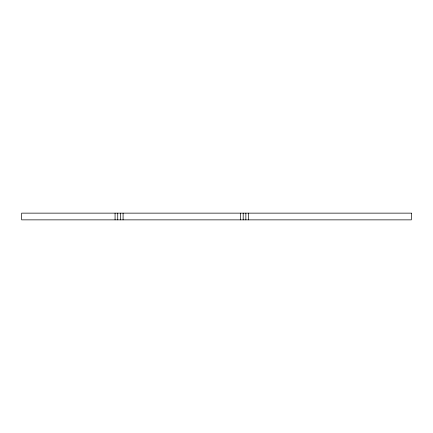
<?xml version="1.0" encoding="UTF-8"?>
<svg xmlns="http://www.w3.org/2000/svg" width="433" height="433" viewBox="0 0 433 433"><rect width="100%" height="100%" fill="white"/><g stroke="black" fill="none" stroke-linecap="round" stroke-linejoin="round"><path stroke-width="0.65" d="M248.531 213.139L248.531 219.861M245.863 213.139L245.863 219.861M243.194 213.139L243.194 219.861M240.521 213.139L240.521 219.861M123.08 213.139L123.08 219.861M120.412 213.139L120.412 219.861M117.738 213.139L117.738 219.861M115.07 213.139L115.07 219.861M411.35 213.139L21.65 213.139L21.65 219.861L411.35 219.861L411.35 213.139"/></g></svg>
